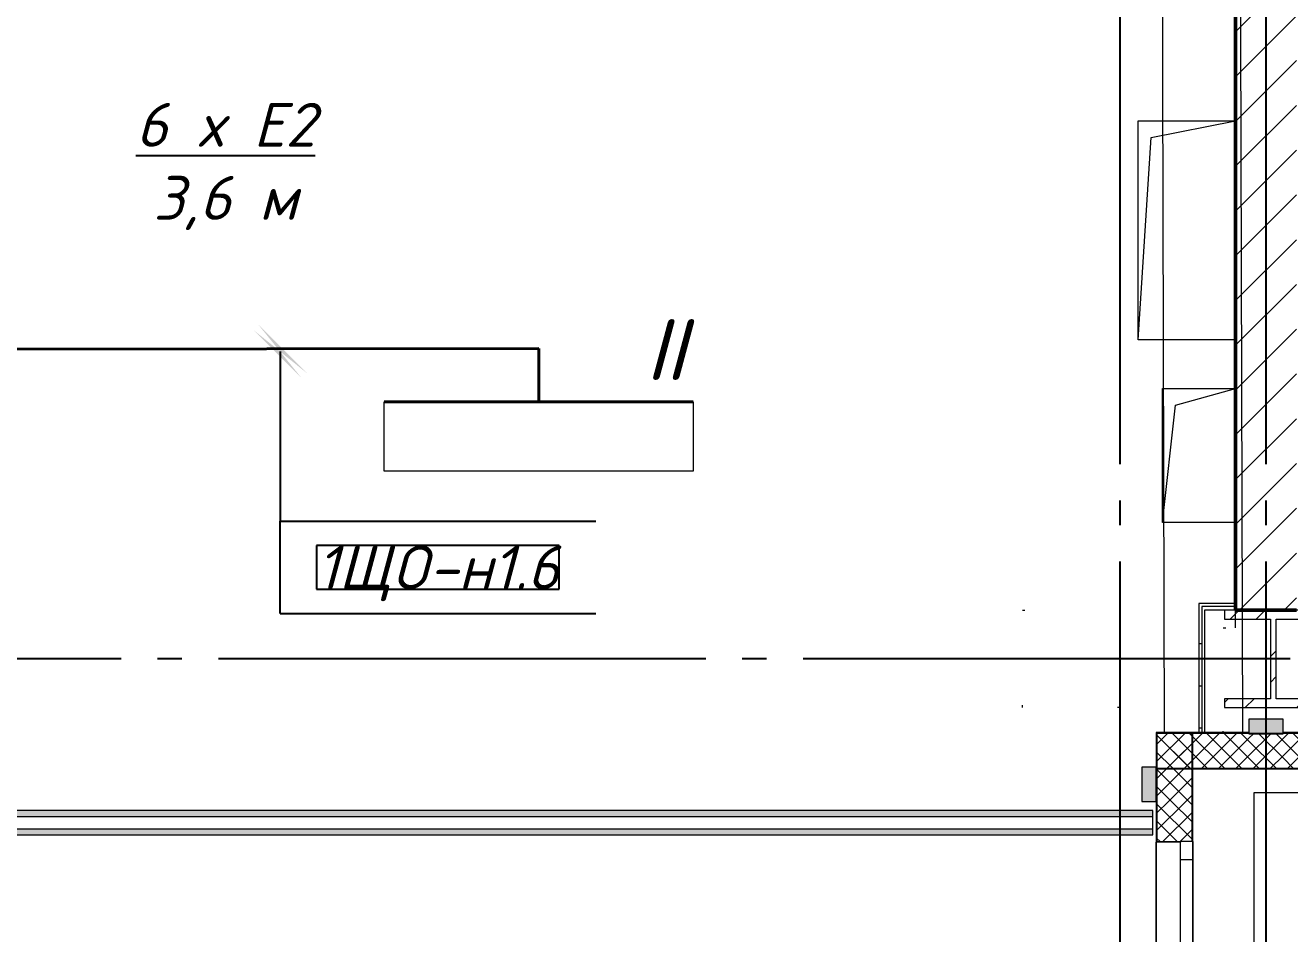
# Model space of a CAD drawing. Header units: millimetres. Extents: x 0 to 1293, y 0 to 420.
# Drawn here: x 470.3 to 522.2, y 148.3 to 185.6 of the extents above; entities that cross this region are included whole.
import ezdxf

# ---------------------------------------------------------------- set-up
doc = ezdxf.new("R2010")
doc.units = ezdxf.units.MM
for name, pattern in [('JIS_02_2.0', [3, 2, -1]), ('ГОСТ 2.303 5', [24, 20, -1.5, 1, -1.5]), ('СПКБ-0000-000-АР#001$0$Achse', [2300, 0, -800, 1500, 0]), ('СПКБ-0000-000-АР#001$0$Ashe', [300, 200, -100])]:
    doc.linetypes.add(name, pattern=pattern)
for name, color, linetype in [('@000', 7, 'Continuous'), ('Viewport1ForCustomObjects_0', 7, 'Continuous'), ('Viewport2ForCustomObjects_0', 7, 'Continuous'), ('СПКБ-0000-000-АР#001$0$Колонны новые', 7, 'Continuous'), ('СПКБ-0000-000-АР#001$0$Окна ArchiCAD', 7, 'Continuous'), ('СПКБ-0000-000-АР#001$0$Перекрытие новые', 7, 'Continuous'), ('СПКБ-0000-000-АР#001$0$Стены', 7, 'Continuous'), ('СПКБ-0000-000-АР#001$0$Фахверк', 7, 'Continuous'), ('Строительные оси', 7, 'Continuous'), ('ЭО_РАБОЧЕЕ ОСВЕЩЕНИЕ', 7, 'Continuous')]:
    doc.layers.add(name, color=color, linetype=linetype)
for name, color, linetype, lineweight, true_color in [('СПКБ-0000-000-АР#001$0$Колонны новые_Ном._пера__108', 7, 'Continuous', 13, 0xfd8379), ('СПКБ-0000-000-АР#001$0$Окна ArchiCAD_Ном._пера__68', 7, 'Continuous', 20, 0xfd4435), ('СПКБ-0000-000-АР#001$0$Стены_Ном._пера__161', 7, 'Continuous', 13, 0xe11606), ('СПКБ-0000-000-АР#001$0$Стены_Ном._пера__58', 7, 'Continuous', 50, 0xdf0000), ('СПКБ-0000-000-АР#001$0$Стены_Ном._пера__68', 7, 'Continuous', 20, 0xfd4435), ('СПКБ-0000-000-АР#001$0$Фахверк_Ном._пера__102', 7, 'Continuous', 13, 0xcccccc)]:
    doc.layers.add(name, color=color, linetype=linetype, lineweight=lineweight, true_color=true_color)
for name, color, linetype, lineweight in [('СПКБ-0000-000-АР#001$0$Колонны новые_Ном._пера__20', 1, 'Continuous', 20), ('СПКБ-0000-000-АР#001$0$Линии_Ном._пера__2', 8, 'Continuous', 15), ('СПКБ-0000-000-АР#001$0$Линии_Ном._пера__20', 1, 'Continuous', 20), ('СПКБ-0000-000-АР#001$0$Окна ArchiCAD_Ном._пера__6', 5, 'Continuous', 9), ('СПКБ-0000-000-АР#001$0$Перекрытие новые_Ном._пера__2', 8, 'Continuous', 15), ('СПКБ-0000-000-АР#001$0$Перекрытие новые_Ном._пера__20', 1, 'Continuous', 20), ('СПКБ-0000-000-АР#001$0$Стены_Ном._пера__1', 7, 'Continuous', 13), ('СПКБ-0000-000-АР#001$0$Стены_Ном._пера__20', 1, 'Continuous', 20), ('СПКБ-0000-000-АР#001$0$Фахверк_Ном._пера__1', 7, 'Continuous', 13), ('СПКБ-0000-000-АР#001$0$Шахты ОВ_Ном._пера__1', 7, 'Continuous', 13)]:
    doc.layers.add(name, color=color, linetype=linetype, lineweight=lineweight)
doc.styles.add('1.8', font='isocpeui.ttf', dxfattribs={"height": 1.8})
doc.styles.add('2.5', font='isocpeui.ttf')
doc.styles.add('CustomTextStyle162', font='isocpeui.ttf', dxfattribs={"height": 1.8})
pattern_1 = [(45, (0, 0), (-35.35534, 35.35534), []), (135, (0, 0), (35.35534, 35.35534), [])]
pattern_2 = [(0, (0, 0), (0, 75), [0, -75])]
pattern_3 = [(0, (0, 0), (0, 173.2051), [0, -100]), (0, (50, 86.6), (0, 173.2051), [0, -100])]

# ---------------------------------------------------------------- blocks, each defined once
blk = doc.blocks.new('СПКБ-0000-000-АР#001$0$Перекрытие_1', base_point=(22461.2, 19188))
at = {"layer": 'СПКБ-0000-000-АР#001$0$Перекрытие новые_Ном._пера__20', "color": 1, "linetype": 'Continuous', "lineweight": 20, "flags": 128}
blk.add_lwpolyline([(22461.2, 19188), (22461.2, 15677.8), (25022.7, 15677.8), (25022.7, 7088.6), (22462.8, 7088.6), (22462.8, 3579), (17926.7, 3579), (17886.7, 19190.9)], close=True, dxfattribs=at)
blk = doc.blocks.new('СПКБ-0000-000-АР#001$0$Перекрытие_14', base_point=(-24406.7, 25286.1))
at = {"layer": 'СПКБ-0000-000-АР#001$0$Перекрытие новые_Ном._пера__2', "color": 8, "linetype": 'Continuous', "lineweight": 15, "flags": 128}
blk.add_lwpolyline([(-24406.7, 25286.1), (17886.7, 25286.1), (17886.7, 19190.9), (18207.5, 19191.7), (18218.1, 15055.7), (18468.1, 15055.7), (18468.1, 13655.7), (18218.1, 13655.7), (18247.5, 3579.8), (17892.7, 3578.9), (17892.7, -2534.3), (-24406.7, -2530.3)], close=True, dxfattribs=at)
blk = doc.blocks.new('СПКБ-0000-000-АР#001$0$Стена_4', base_point=(17892.9, 3584))
at = {"layer": 'СПКБ-0000-000-АР#001$0$Стены_Ном._пера__68', "linetype": 'Continuous', "lineweight": 20, "true_color": 0xfd4435}
for points in [[(18273.1, 3584), (17892.9, 3584), (17892.9, 3581), (18273.1, 3581)], [(18633.4, 3584), (18413.1, 3584), (18413.1, 3581), (18633.4, 3581)], [(17892.9, 3434), (18273.1, 3434), (18273.1, 3437), (17892.9, 3437)], [(18273.1, 3434), (18413.1, 3434), (18413.1, 3437), (18273.1, 3437)], [(18413.1, 3434), (18633.4, 3434), (18633.4, 3437), (18413.1, 3437)]]:
    blk.add_hatch(color=20, dxfattribs=at).paths.add_polyline_path(points)
h = blk.add_hatch(dxfattribs=at)
h.set_pattern_fill('СЕТКА_5X5_ДИАГОНАЛЬНАЯ', color=20, style=0, pattern_type=2)
h.set_pattern_definition(pattern_1)
h.paths.add_polyline_path([(18273.1, 3581), (17892.9, 3581), (17892.9, 3437), (18273.1, 3437)])
h = blk.add_hatch(dxfattribs=at)
h.set_pattern_fill('СЕТКА_5X5_ДИАГОНАЛЬНАЯ', color=20, style=0, pattern_type=2)
h.set_pattern_definition(pattern_1)
h.paths.add_polyline_path([(18273.1, 3437), (18413.1, 3437), (18413.1, 3578.7), (18273.1, 3578.7)])
h = blk.add_hatch(dxfattribs=at)
h.set_pattern_fill('СЕТКА_5X5_ДИАГОНАЛЬНАЯ', color=20, style=0, pattern_type=2)
h.set_pattern_definition(pattern_1)
h.paths.add_polyline_path([(18413.1, 3437), (18633.4, 3437), (18633.4, 3484), (18633.4, 3581), (18413.1, 3581)])
at = {"layer": 'СПКБ-0000-000-АР#001$0$Стены_Ном._пера__68', "color": 20, "linetype": 'Continuous', "lineweight": 20, "true_color": 0xfd4435}
for p, q in [((18273.1, 3581), (17892.9, 3581)), ((18633.4, 3581), (18413.1, 3581)), ((17892.9, 3437), (18273.1, 3437)), ((18273.1, 3437), (18413.1, 3437)), ((18413.1, 3437), (18633.4, 3437))]:
    blk.add_line(p, q, dxfattribs=at)
at = {"layer": 'СПКБ-0000-000-АР#001$0$Стены_Ном._пера__68', "color": 20, "linetype": 'Continuous', "lineweight": 20, "true_color": 0xfd4435, "flags": 128}
for points in [[(18273.1, 3584), (17892.9, 3584)], [(17892.9, 3584), (17892.9, 3434)], [(18633.4, 3584), (18413.1, 3584)], [(17892.9, 3434), (18633.4, 3434)]]:
    blk.add_lwpolyline(points, dxfattribs=at)
blk = doc.blocks.new('СПКБ-0000-000-АР#001$0$Двустворчатое Окно 19')
at = {"layer": 'СПКБ-0000-000-АР#001$0$Окна ArchiCAD_Ном._пера__6', "color": 5, "linetype": 'Continuous', "lineweight": 9}
for p, q in [((-747, 100), (747, 100)), ((-750, 0), (-675, 0)), ((-675, 0), (-675, -50)), ((-675, 0), (-75, 0)), ((-75, -50), (-75, 0)), ((-75, 0), (0, 0)), ((0, 0), (75, 0)), ((75, 0), (75, -50)), ((75, 0), (675, 0)), ((675, -50), (675, 0)), ((675, 0), (750, 0)), ((-750, -50), (750, -50)), ((-675, -50), (-750, -50)), ((-75, -50), (-675, -50)), ((0, -50), (-75, -50)), ((75, -50), (0, -50)), ((675, -50), (75, -50)), ((750, -50), (675, -50))]:
    blk.add_line(p, q, dxfattribs=at)
at = {"layer": 'СПКБ-0000-000-АР#001$0$Окна ArchiCAD_Ном._пера__68', "color": 20, "linetype": 'Continuous', "lineweight": 20, "true_color": 0xfd4435}
for p, q in [((-750, -47), (-750, 0)), ((750, -47), (750, 0)), ((-750, -50), (-750, -47)), ((750, -50), (750, -47))]:
    blk.add_line(p, q, dxfattribs=at)
blk = doc.blocks.new('СПКБ-0000-000-АР#001$0$Стена_6', base_point=(17892.7, -2534.3))
at = {"layer": 'СПКБ-0000-000-АР#001$0$Стены_Ном._пера__68', "linetype": 'Continuous', "lineweight": 20, "true_color": 0xfd4435}
for points in [[(17892.7, 3584), (17892.7, 3440.7), (17895.7, 3440.7), (17895.7, 3584)], [(18042.7, 3440.7), (18042.7, 3584), (18039.7, 3584), (18039.7, 3440.7)], [(17895.7, 3440.7), (17892.9, 3440.7), (17892.9, 3300.7), (17895.7, 3300.7)], [(18042.7, 3300.7), (18042.7, 3440.7), (18039.7, 3440.7), (18039.7, 3300.7)], [(17892.7, 3300.7), (17892.7, 3135.7), (17895.7, 3135.7), (17895.7, 3300.7)], [(18042.7, 3300.7), (18039.7, 3300.7), (18039.7, 3135.7), (18042.7, 3135.7)], [(17892.7, 3132.7), (17992.7, 3132.7), (17992.7, 3135.7), (17895.7, 3135.7), (17892.7, 3135.7)], [(17892.7, 1635.7), (17895.7, 1635.7), (17992.7, 1635.7), (17992.7, 1638.7), (17892.7, 1638.7)], [(17892.7, -2114.3), (17895.7, -2114.3), (17895.7, 1635.7), (17892.7, 1635.7)], [(18039.7, -2114.3), (18042.7, -2114.3), (18042.7, 1635.7), (18039.7, 1635.7)], [(17895.7, -2114.3), (17892.9, -2114.3), (17892.9, -2254.3), (17895.7, -2254.3)], [(18042.7, -2254.3), (18042.7, -2114.3), (18039.7, -2114.3), (18039.7, -2254.3)], [(17892.7, -2254.3), (17892.7, -2534.3), (17895.7, -2537.3), (17895.7, -2254.3)], [(18042.7, -2684.3), (18042.7, -2254.3), (18039.7, -2254.3), (18039.7, -2681.3)]]:
    blk.add_hatch(color=20, dxfattribs=at).paths.add_polyline_path(points)
h = blk.add_hatch(dxfattribs=at)
h.set_pattern_fill('СЕТКА_5X5_ДИАГОНАЛЬНАЯ', color=20, style=0, pattern_type=2)
h.set_pattern_definition(pattern_1)
h.paths.add_polyline_path([(17895.7, 3584), (17895.7, 3440.7), (18039.7, 3440.7), (18039.7, 3584)])
h = blk.add_hatch(dxfattribs=at)
h.set_pattern_fill('СЕТКА_5X5_ДИАГОНАЛЬНАЯ', color=20, style=0, pattern_type=2)
h.set_pattern_definition(pattern_1)
h.paths.add_polyline_path([(18039.7, 3300.7), (18039.7, 3440.7), (17895.7, 3440.7), (17895.7, 3300.7)])
h = blk.add_hatch(dxfattribs=at)
h.set_pattern_fill('СЕТКА_5X5_ДИАГОНАЛЬНАЯ', color=20, style=0, pattern_type=2)
h.set_pattern_definition(pattern_1)
h.paths.add_polyline_path([(17895.7, 3300.7), (17895.7, 3135.7), (17992.7, 3135.7), (18039.7, 3135.7), (18039.7, 3300.7)])
h = blk.add_hatch(dxfattribs=at)
h.set_pattern_fill('СЕТКА_5X5_ДИАГОНАЛЬНАЯ', color=20, style=0, pattern_type=2)
h.set_pattern_definition(pattern_1)
h.paths.add_polyline_path([(17992.7, 1635.7), (17895.7, 1635.7), (17895.7, -2114.3), (18039.7, -2114.3), (18039.7, 1635.7)])
h = blk.add_hatch(dxfattribs=at)
h.set_pattern_fill('СЕТКА_5X5_ДИАГОНАЛЬНАЯ', color=20, style=0, pattern_type=2)
h.set_pattern_definition(pattern_1)
h.paths.add_polyline_path([(18039.7, -2254.3), (18039.7, -2114.3), (17895.7, -2114.3), (17895.7, -2254.3)])
h = blk.add_hatch(dxfattribs=at)
h.set_pattern_fill('СЕТКА_5X5_ДИАГОНАЛЬНАЯ', color=20, style=0, pattern_type=2)
h.set_pattern_definition(pattern_1)
h.paths.add_polyline_path([(17895.7, -2254.3), (17895.7, -2537.3), (18039.7, -2681.3), (18039.7, -2254.3)])
at = {"layer": 'СПКБ-0000-000-АР#001$0$Стены_Ном._пера__68', "color": 20, "linetype": 'Continuous', "lineweight": 20, "true_color": 0xfd4435}
for p, q in [((17895.7, 3584), (17895.7, 3440.7)), ((18039.7, 3440.7), (18039.7, 3584)), ((17895.7, 3440.7), (17895.7, 3300.7)), ((18039.7, 3300.7), (18039.7, 3440.7)), ((17895.7, 3300.7), (17895.7, 3135.7)), ((18039.7, 3135.7), (18039.7, 3300.7)), ((17892.7, 3135.7), (17892.7, 3132.7)), ((17992.7, 3132.7), (17892.7, 3132.7)), ((17895.7, 3135.7), (17992.7, 3135.7)), ((17992.7, 3135.7), (17992.7, 3132.7)), ((18039.7, 3135.7), (17992.7, 3135.7)), ((18042.7, 3135.7), (18039.7, 3135.7)), ((17992.7, 1638.7), (17892.7, 1638.7)), ((17892.7, 1635.7), (17892.7, 1638.7)), ((17895.7, 1635.7), (17895.7, -2114.3)), ((17895.7, 1635.7), (17992.7, 1635.7)), ((17992.7, 1635.7), (17992.7, 1638.7)), ((18039.7, 1635.7), (17992.7, 1635.7)), ((18039.7, -2114.3), (18039.7, 1635.7)), ((18042.7, 1635.7), (18039.7, 1635.7)), ((17895.7, -2114.3), (17895.7, -2254.3)), ((18039.7, -2254.3), (18039.7, -2114.3)), ((17895.7, -2254.3), (17895.7, -2537.3)), ((18039.7, -2681.3), (18039.7, -2254.3))]:
    blk.add_line(p, q, dxfattribs=at)
at = {"layer": 'СПКБ-0000-000-АР#001$0$Стены_Ном._пера__68', "color": 20, "linetype": 'Continuous', "lineweight": 20, "true_color": 0xfd4435, "flags": 128}
for points in [[(18042.7, 3584), (17892.7, 3584)], [(17892.7, 3584), (17892.7, 3440.7)], [(18042.7, 3135.7), (18042.7, 3584)], [(17892.7, 3300.7), (17892.7, 3135.7)], [(17892.7, 1635.7), (17892.7, -2114.3)], [(18042.7, -2684.3), (18042.7, 1635.7)], [(17892.7, -2254.3), (17892.7, -2534.3)]]:
    blk.add_lwpolyline(points, dxfattribs=at)
at = {"layer": 'СПКБ-0000-000-АР#001$0$Окна ArchiCAD', "color": 5, "linetype": 'Continuous', "lineweight": 9, "zscale": 1000, "rotation": 90}
blk.add_blockref('СПКБ-0000-000-АР#001$0$Двустворчатое Окно 19', (17992.7, 2385.7), dxfattribs=at)
blk = doc.blocks.new('СПКБ-0000-000-АР#001$0$Стена_21', base_point=(18343.1, 18676.7))
at = {"layer": 'СПКБ-0000-000-АР#001$0$Стены_Ном._пера__20', "linetype": 'Continuous', "lineweight": 20}
h = blk.add_hatch(dxfattribs=at)
h.set_pattern_fill('КИРПИЧ_ОБЫКНОВЕННЫЙ', color=1, style=0, pattern_type=2)
h.set_pattern_definition([(45, (0, 0), (-91.9239, 91.9239), [])])
h.paths.add_polyline_path([(18218.1, 4086.3), (18468.1, 4086.3), (18468.1, 13655.7), (18368.1, 13655.7), (18218.1, 13655.7)])
at = {"layer": 'СПКБ-0000-000-АР#001$0$Стены_Ном._пера__58', "color": 12, "linetype": 'Continuous', "lineweight": 50, "true_color": 0xdf0000, "flags": 128}
for points in [[(18218.1, 13655.7), (18218.1, 4086.3)], [(18218.1, 4086.3), (18468.1, 4086.3)]]:
    blk.add_lwpolyline(points, dxfattribs=at)
blk = doc.blocks.new('СПКБ-0000-000-АР#001$0$Стена_36', base_point=(8099.7, 3162.7))
at = {"layer": 'СПКБ-0000-000-АР#001$0$Стены_Ном._пера__161', "linetype": 'Continuous', "lineweight": 13, "true_color": 0xe11606}
h = blk.add_hatch(dxfattribs=at)
h.set_pattern_fill('ГИПС', color=12, style=0, pattern_type=2)
h.set_pattern_definition(pattern_2)
h.paths.add_polyline_path([(17878.4, 3262.7), (8199.7, 3262.7), (8199.7, 3237.7), (17878.4, 3237.7)])
h = blk.add_hatch(dxfattribs=at)
h.set_pattern_fill('ГИПС', color=12, style=0, pattern_type=2)
h.set_pattern_definition(pattern_2)
h.paths.add_polyline_path([(8199.7, 3162.7), (17878.4, 3162.7), (17878.4, 3187.7), (8199.7, 3187.7)])
at = {"layer": 'СПКБ-0000-000-АР#001$0$Стены_Ном._пера__161', "color": 12, "linetype": 'Continuous', "lineweight": 13, "true_color": 0xe11606}
for p, q in [((17878.4, 3237.7), (8199.7, 3237.7)), ((8199.7, 3187.7), (17878.4, 3187.7))]:
    blk.add_line(p, q, dxfattribs=at)
at = {"layer": 'СПКБ-0000-000-АР#001$0$Стены_Ном._пера__161', "color": 12, "linetype": 'Continuous', "lineweight": 13, "true_color": 0xe11606, "flags": 128}
for points in [[(17878.4, 3262.7), (8199.7, 3262.7)], [(17878.4, 3162.7), (17878.4, 3262.7)], [(8199.7, 3162.7), (17878.4, 3162.7)]]:
    blk.add_lwpolyline(points, dxfattribs=at)
blk = doc.blocks.new('СПКБ-0000-000-АР#001$0$Стена_112', base_point=(18167.7, 3579))
at = {"layer": 'СПКБ-0000-000-АР#001$0$Стены_Ном._пера__20', "linetype": 'Continuous', "lineweight": 20}
h = blk.add_hatch(dxfattribs=at)
h.set_pattern_fill('ШТУКАТУРКА', color=1, style=0, pattern_type=2)
h.set_pattern_definition(pattern_3)
h.paths.add_polyline_path([(18067.7, 4112.8), (18067.7, 3579), (18079.7, 3579), (18079.7, 4100.8)])
h = blk.add_hatch(dxfattribs=at)
h.set_pattern_fill('ШТУКАТУРКА', color=1, style=0, pattern_type=2)
h.set_pattern_definition(pattern_3)
h.paths.add_polyline_path([(18092.7, 3579), (18092.7, 4087.8), (18079.7, 4100.8), (18079.7, 3579)])
at = {"layer": 'СПКБ-0000-000-АР#001$0$Стены_Ном._пера__1', "color": 7, "linetype": 'СПКБ-0000-000-АР#001$0$Achse', "lineweight": 13, "flags": 128}
blk.add_lwpolyline([(18167.7, 3579), (18167.7, 4012.8)], dxfattribs=at)
at = {"layer": 'СПКБ-0000-000-АР#001$0$Стены_Ном._пера__1', "color": 7, "linetype": 'Continuous', "lineweight": 13, "flags": 128}
blk.add_lwpolyline([(18167.7, 3579), (18092.7, 3579)], dxfattribs=at)
at = {"layer": 'СПКБ-0000-000-АР#001$0$Стены_Ном._пера__20', "color": 1, "linetype": 'Continuous', "lineweight": 20, "flags": 128}
for points in [[(18067.7, 4112.8), (18067.7, 3579)], [(18079.7, 3579), (18067.7, 3579)], [(18092.7, 3579), (18079.7, 3579)]]:
    blk.add_lwpolyline(points, dxfattribs=at)
at = {"layer": 'СПКБ-0000-000-АР#001$0$Стены_Ном._пера__68', "color": 20, "linetype": 'Continuous', "lineweight": 20, "true_color": 0xfd4435}
for p, q in [((18079.7, 4100.8), (18079.7, 3579)), ((18092.7, 3579), (18092.7, 4087.8))]:
    blk.add_line(p, q, dxfattribs=at)
blk = doc.blocks.new('СПКБ-0000-000-АР#001$0$Стена_113', base_point=(18218.1, 4012.8))
at = {"layer": 'СПКБ-0000-000-АР#001$0$Стены_Ном._пера__20', "linetype": 'Continuous', "lineweight": 20}
h = blk.add_hatch(dxfattribs=at)
h.set_pattern_fill('ШТУКАТУРКА', color=1, style=0, pattern_type=2)
h.set_pattern_definition(pattern_3)
h.paths.add_polyline_path([(18218.1, 4112.8), (18067.7, 4112.8), (18079.7, 4100.8), (18218.1, 4100.8)])
h = blk.add_hatch(dxfattribs=at)
h.set_pattern_fill('ШТУКАТУРКА', color=1, style=0, pattern_type=2)
h.set_pattern_definition(pattern_3)
h.paths.add_polyline_path([(18092.7, 4087.8), (18218.1, 4087.8), (18218.1, 4100.8), (18079.7, 4100.8)])
at = {"layer": 'СПКБ-0000-000-АР#001$0$Стены_Ном._пера__1', "color": 7, "linetype": 'Continuous', "lineweight": 13, "flags": 128}
blk.add_lwpolyline([(18218.1, 4012.8), (18218.1, 4087.8)], dxfattribs=at)
at = {"layer": 'СПКБ-0000-000-АР#001$0$Стены_Ном._пера__1', "color": 7, "linetype": 'СПКБ-0000-000-АР#001$0$Achse', "lineweight": 13, "flags": 128}
blk.add_lwpolyline([(18167.7, 4012.8), (18218.1, 4012.8)], dxfattribs=at)
at = {"layer": 'СПКБ-0000-000-АР#001$0$Стены_Ном._пера__20', "color": 1, "linetype": 'Continuous', "lineweight": 20, "flags": 128}
for points in [[(18218.1, 4112.8), (18067.7, 4112.8)], [(18218.1, 4100.8), (18218.1, 4112.8)], [(18218.1, 4087.8), (18218.1, 4100.8)]]:
    blk.add_lwpolyline(points, dxfattribs=at)
at = {"layer": 'СПКБ-0000-000-АР#001$0$Стены_Ном._пера__68', "color": 20, "linetype": 'Continuous', "lineweight": 20, "true_color": 0xfd4435}
for p, q in [((18218.1, 4100.8), (18079.7, 4100.8)), ((18092.7, 4087.8), (18218.1, 4087.8))]:
    blk.add_line(p, q, dxfattribs=at)
blk = doc.blocks.new('СПКБ-0000-000-АР#001$0$Колонна_118', base_point=(18373.1, 3885.7))
at = {"layer": 'СПКБ-0000-000-АР#001$0$Колонны новые_Ном._пера__108', "linetype": 'Continuous', "lineweight": 13, "true_color": 0xfd8379}
h = blk.add_hatch(dxfattribs=at)
h.set_pattern_fill('СТАЛЬ', color=11, style=0, pattern_type=2)
h.set_pattern_definition([(45, (0, 0), (-159.099, 159.099), []), (45, (-53.03, 53.03), (-159.099, 159.099), [])])
h.paths.add_polyline_path([(18173.1, 3685.7), (18573.1, 3685.7), (18573.1, 3722.4), (18384.8, 3722.4), (18384.8, 4049.1), (18573.1, 4049.1), (18573.1, 4085.7), (18173.1, 4085.7), (18173.1, 4049.1), (18361.4, 4049.1), (18361.4, 3722.4), (18173.1, 3722.4)])
at = {"layer": 'СПКБ-0000-000-АР#001$0$Колонны новые_Ном._пера__20', "color": 1, "linetype": 'Continuous', "lineweight": 20}
for p, q in [((18573.1, 4085.7), (18173.1, 4085.7)), ((18173.1, 4085.7), (18173.1, 4049.1)), ((18173.1, 4049.1), (18361.4, 4049.1)), ((18361.4, 4049.1), (18361.4, 3722.4)), ((18384.8, 3722.4), (18384.8, 4049.1)), ((18384.8, 4049.1), (18573.1, 4049.1)), ((18573.1, 4049.1), (18573.1, 4085.7)), ((18361.4, 3722.4), (18173.1, 3722.4)), ((18173.1, 3722.4), (18173.1, 3685.7)), ((18173.1, 3685.7), (18573.1, 3685.7)), ((18573.1, 3722.4), (18384.8, 3722.4)), ((18573.1, 3685.7), (18573.1, 3722.4))]:
    blk.add_line(p, q, dxfattribs=at)
blk = doc.blocks.new('СПКБ-0000-000-АР#001$0$Колонна_146', base_point=(17862.9, 3370.7))
at = {"layer": 'СПКБ-0000-000-АР#001$0$Фахверк_Ном._пера__102', "linetype": 'Continuous', "lineweight": 13, "true_color": 0xcccccc}
blk.add_hatch(color=254, dxfattribs=at).paths.add_polyline_path([(17892.9, 3300.7), (17892.9, 3440.7), (17832.9, 3440.7), (17832.9, 3300.7)])
at = {"layer": 'СПКБ-0000-000-АР#001$0$Фахверк_Ном._пера__1', "color": 7, "linetype": 'Continuous', "lineweight": 13, "flags": 128}
blk.add_lwpolyline([(17892.9, 3300.7), (17892.9, 3440.7), (17832.9, 3440.7), (17832.9, 3300.7)], close=True, dxfattribs=at)
blk = doc.blocks.new('СПКБ-0000-000-АР#001$0$Колонна_147', base_point=(18343.1, 3608.7))
at = {"layer": 'СПКБ-0000-000-АР#001$0$Фахверк_Ном._пера__102', "linetype": 'Continuous', "lineweight": 13, "true_color": 0xcccccc}
blk.add_hatch(color=254, dxfattribs=at).paths.add_polyline_path([(18273.1, 3578.7), (18413.1, 3578.7), (18413.1, 3638.7), (18273.1, 3638.7)])
at = {"layer": 'СПКБ-0000-000-АР#001$0$Фахверк_Ном._пера__1', "color": 7, "linetype": 'Continuous', "lineweight": 13, "flags": 128}
blk.add_lwpolyline([(18273.1, 3578.7), (18413.1, 3578.7), (18413.1, 3638.7), (18273.1, 3638.7)], close=True, dxfattribs=at)
blk = doc.blocks.new('*E595')
at = {"layer": 'СПКБ-0000-000-АР#001$0$Линии_Ном._пера__2', "color": 8, "linetype": 'СПКБ-0000-000-АР#001$0$Achse', "lineweight": 15}
for p, q in [((449.75, 91.5), (453.75, 91.5)), ((449.75, 87.5), (449.75, 91.5)), ((453.75, 91.5), (453.75, 87.5)), ((453.75, 87.5), (449.75, 87.5))]:
    blk.add_line(p, q, dxfattribs=at)
at = {"layer": 'СПКБ-0000-000-АР#001$0$Линии_Ном._пера__20', "color": 1, "linetype": 'Continuous', "lineweight": 20}
for p, q in [((529.446, 84.003), (459.25, 84.003)), ((459.25, 84.003), (459.25, 22))]:
    blk.add_line(p, q, dxfattribs=at)
at = {"layer": 'СПКБ-0000-000-АР#001$0$Шахты ОВ_Ном._пера__1', "color": 7, "linetype": 'СПКБ-0000-000-АР#001$0$Ashe', "lineweight": 13}
for p, q in [((455.031, 110.919), (458.5, 111.6)), ((454.5, 102.6), (455.031, 110.919)), ((456.031, 99.919), (458.5, 100.6)), ((455.5, 95.1), (456.031, 99.919))]:
    blk.add_line(p, q, dxfattribs=at)
at = {"layer": 'СПКБ-0000-000-АР#001$0$Шахты ОВ_Ном._пера__1', "color": 7, "linetype": 'СПКБ-0000-000-АР#001$0$Ashe', "lineweight": 13, "flags": 128}
for points in [[(454.5, 111.6), (458.5, 111.6), (458.5, 102.6), (454.5, 102.6)], [(455.5, 100.6), (458.5, 100.6), (458.5, 95.1), (455.5, 95.1)]]:
    blk.add_lwpolyline(points, close=True, dxfattribs=at)
at = {"layer": 'СПКБ-0000-000-АР#001$0$Колонны новые', "color": 1, "lineweight": 20, "xscale": 0.01, "yscale": 0.01, "zscale": 0.01}
blk.add_blockref('СПКБ-0000-000-АР#001$0$Колонна_118', (460.05, 89.5), dxfattribs=at)
at = {"layer": 'СПКБ-0000-000-АР#001$0$Перекрытие новые', "color": 8, "linetype": 'Continuous', "lineweight": 15, "xscale": 0.01, "yscale": 0.01, "zscale": 0.01}
blk.add_blockref('СПКБ-0000-000-АР#001$0$Перекрытие_14', (32.251, 303.504), dxfattribs=at)
at = {"layer": 'СПКБ-0000-000-АР#001$0$Перекрытие новые', "color": 1, "linetype": 'Continuous', "lineweight": 20, "xscale": 0.01, "yscale": 0.01, "zscale": 0.01}
blk.add_blockref('СПКБ-0000-000-АР#001$0$Перекрытие_1', (500.931, 242.523), dxfattribs=at)
at = {"layer": 'СПКБ-0000-000-АР#001$0$Стены', "color": 12, "lineweight": 50, "true_color": 0xdf0000, "xscale": 0.01, "yscale": 0.01, "zscale": 0.01}
for name, p in [('СПКБ-0000-000-АР#001$0$Стена_21', (459.75, 237.41)), ('СПКБ-0000-000-АР#001$0$Стена_112', (457.996, 86.433)), ('СПКБ-0000-000-АР#001$0$Стена_113', (458.5, 90.771))]:
    blk.add_blockref(name, p, dxfattribs=at)
at = {"layer": 'СПКБ-0000-000-АР#001$0$Стены', "color": 20, "lineweight": 20, "true_color": 0xfd4435, "xscale": 0.01, "yscale": 0.01, "zscale": 0.01}
for name, p in [('СПКБ-0000-000-АР#001$0$Стена_6', (455.245, 25.299)), ('СПКБ-0000-000-АР#001$0$Стена_4', (455.248, 86.483))]:
    blk.add_blockref(name, p, dxfattribs=at)
at = {"layer": 'СПКБ-0000-000-АР#001$0$Стены', "color": 12, "lineweight": 13, "true_color": 0xe11606, "xscale": 0.01, "yscale": 0.01, "zscale": 0.01}
blk.add_blockref('СПКБ-0000-000-АР#001$0$Стена_36', (357.316, 82.27), dxfattribs=at)
at = {"layer": 'СПКБ-0000-000-АР#001$0$Фахверк', "color": 7, "lineweight": 13, "xscale": 0.01, "yscale": 0.01, "zscale": 0.01}
for name, p in [('СПКБ-0000-000-АР#001$0$Колонна_147', (459.75, 86.73)), ('СПКБ-0000-000-АР#001$0$Колонна_146', (454.948, 84.35))]:
    blk.add_blockref(name, p, dxfattribs=at)
blk = doc.blocks.new('*E596')
at = {"layer": 'Строительные оси', "color": 3, "linetype": 'ГОСТ 2.303 5', "lineweight": 25}
for p, q in [((475.188, 318), (475.188, 14)), ((481.188, 318), (481.188, 14)), ((578.188, 98), (14.188, 98))]:
    blk.add_line(p, q, dxfattribs=at)
at = {"layer": 'ЭО_РАБОЧЕЕ ОСВЕЩЕНИЕ', "color": 5, "lineweight": 40}
for p, q in [((451.335, 110.747), (380.753, 110.665)), ((451.335, 108.563), (451.335, 110.747)), ((444.99, 108.563), (457.68, 108.563))]:
    blk.add_line(p, q, dxfattribs=at)
at = {"layer": 'ЭО_РАБОЧЕЕ ОСВЕЩЕНИЕ', "color": 7, "lineweight": 0}
for p, q in [((444.99, 105.713), (444.99, 108.563)), ((457.68, 108.563), (457.68, 105.713)), ((457.68, 105.713), (444.99, 105.713))]:
    blk.add_line(p, q, dxfattribs=at)
blk = doc.blocks.new('CustomObjectsInViewport1_0')
at = {"layer": 'ЭО_РАБОЧЕЕ ОСВЕЩЕНИЕ'}
for p, q in [((480.715, 172.213), (480.715, 165.247)), ((480.715, 165.247), (493.672, 165.247)), ((480.715, 161.447), (480.715, 165.247)), ((480.715, 161.447), (493.672, 161.447))]:
    blk.add_line(p, q, dxfattribs=at)
at = {"layer": 'ЭО_РАБОЧЕЕ ОСВЕЩЕНИЕ', "color": 7, "true_color": 0xffffff}
for p, q in [((492.172, 164.247), (482.215, 164.247)), ((482.215, 164.247), (482.215, 162.447)), ((492.172, 162.447), (492.172, 164.247)), ((482.215, 162.447), (492.172, 162.447)), ((482.215, 162.447), (482.215, 162.447))]:
    blk.add_line(p, q, dxfattribs=at)
at = {"layer": 'ЭО_РАБОЧЕЕ ОСВЕЩЕНИЕ'}
blk.add_solid([(481.821, 171.319), (479.821, 173.319), (479.609, 173.107), (481.609, 171.107)], dxfattribs=at)
at = {"layer": 'ЭО_РАБОЧЕЕ ОСВЕЩЕНИЕ', "style": 'CustomTextStyle162'}
blk.add_text('1ЩO-н1.6', height=1.8, dxfattribs=at).set_placement((482.215, 162.447))

msp = doc.modelspace()

# ---------------------------------------------------------------- block references
at = {"layer": '@000', "color": 1, "linetype": 'JIS_02_2.0', "lineweight": 40}
msp.add_blockref('*E595', (61.438, 70.086), dxfattribs=at)
at = {"layer": 'Viewport1ForCustomObjects_0'}
msp.add_blockref('CustomObjectsInViewport1_0', (0, 0), dxfattribs=at)
at = {"layer": 'Viewport2ForCustomObjects_0'}
msp.add_blockref('*E596', (40, 61.586), dxfattribs=at)

# ---------------------------------------------------------------- texts
at = {"layer": 'ЭО_РАБОЧЕЕ ОСВЕЩЕНИЕ', "attachment_point": 5}
for s, insert, char_height, style in [('{\\L6 x Е2\\P}3,6 м', (478.475, 179.812), 1.8, '1.8'), ('II', (496.538, 172.293), 2.5, '2.5')]:
    msp.add_mtext(s, dxfattribs=dict(at, insert=insert, char_height=char_height, style=style))

doc.saveas('drawing.dxf')
